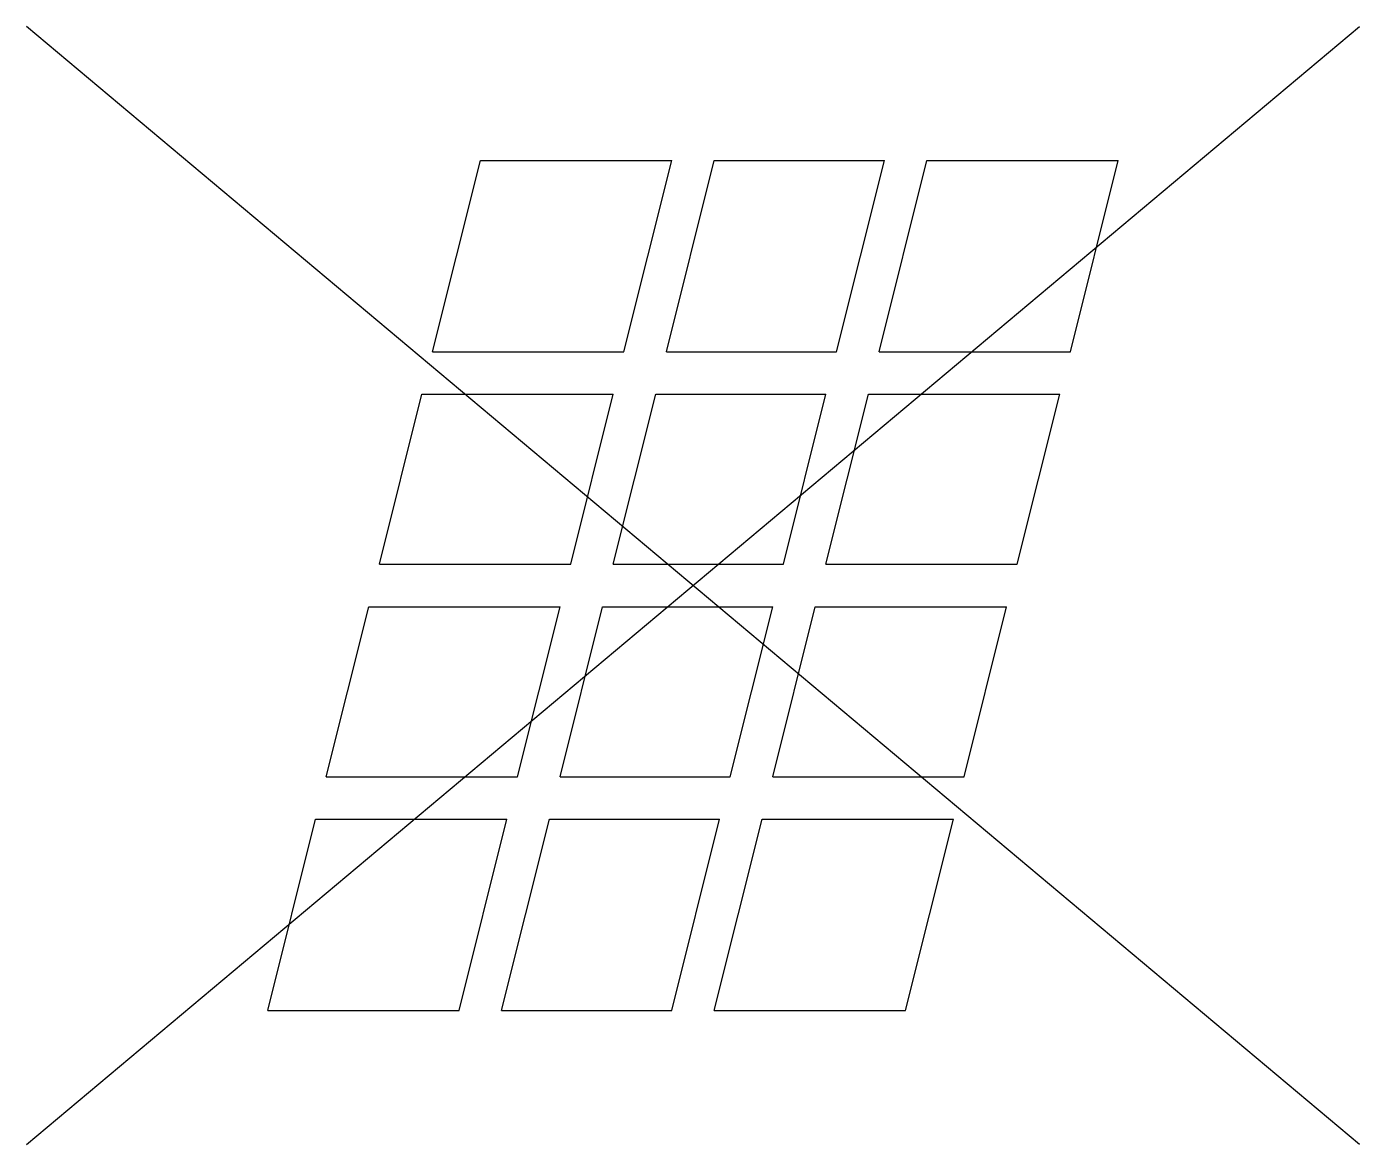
# Model space of a CAD drawing. Extents: x -3.13 to 3.13, y -2.63 to 2.63.
import ezdxf

# ---------------------------------------------------------------- set-up
doc = ezdxf.new("R2010")
doc.units = 0

msp = doc.modelspace()

# ---------------------------------------------------------------- linework, layer by layer
for p, q in [((-3.1341, -2.6298), (3.1341, 2.6298)), ((3.1341, -2.6298), (-3.1341, 2.6298))]:
    msp.add_line(p, q)
for points in [[(-1.225, 1.1), (-1, 2)], [(-1, 2), (-0.1, 2)], [(-0.325, 1.1), (-0.1, 2)], [(-0.125, 1.1), (0.1, 2)], [(0.1, 2), (0.9, 2)], [(0.675, 1.1), (0.9, 2)], [(0.875, 1.1), (1.1, 2)], [(1.1, 2), (2, 2)], [(1.775, 1.1), (2, 2)], [(-1.225, 1.1), (-0.325, 1.1)], [(-0.125, 1.1), (0.675, 1.1)], [(0.875, 1.1), (1.775, 1.1)], [(-1.475, 0.1), (-1.275, 0.9)], [(-1.275, 0.9), (-0.375, 0.9)], [(-0.575, 0.1), (-0.375, 0.9)], [(-0.375, 0.1), (-0.175, 0.9)], [(-0.175, 0.9), (0.625, 0.9)], [(0.425, 0.1), (0.625, 0.9)], [(0.625, 0.1), (0.825, 0.9)], [(0.825, 0.9), (1.725, 0.9)], [(1.525, 0.1), (1.725, 0.9)], [(-1.475, 0.1), (-0.575, 0.1)], [(-0.375, 0.1), (0.425, 0.1)], [(0.625, 0.1), (1.525, 0.1)], [(-1.725, -0.9), (-1.525, -0.1)], [(-1.525, -0.1), (-0.625, -0.1)], [(-0.825, -0.9), (-0.625, -0.1)], [(-0.625, -0.9), (-0.425, -0.1)], [(-0.425, -0.1), (0.375, -0.1)], [(0.175, -0.9), (0.375, -0.1)], [(0.375, -0.9), (0.575, -0.1)], [(0.575, -0.1), (1.475, -0.1)], [(1.275, -0.9), (1.475, -0.1)], [(-1.725, -0.9), (-0.825, -0.9)], [(-0.625, -0.9), (0.175, -0.9)], [(0.375, -0.9), (1.275, -0.9)], [(-2, -2), (-1.775, -1.1)], [(-1.775, -1.1), (-0.875, -1.1)], [(-1.1, -2), (-0.875, -1.1)], [(-0.9, -2), (-0.675, -1.1)], [(-0.675, -1.1), (0.125, -1.1)], [(-0.1, -2), (0.125, -1.1)], [(0.1, -2), (0.325, -1.1)], [(0.325, -1.1), (1.225, -1.1)], [(1, -2), (1.225, -1.1)], [(-2, -2), (-1.1, -2)], [(-0.9, -2), (-0.1, -2)], [(0.1, -2), (1, -2)]]:
    msp.add_lwpolyline(points)

doc.saveas('drawing.dxf')
